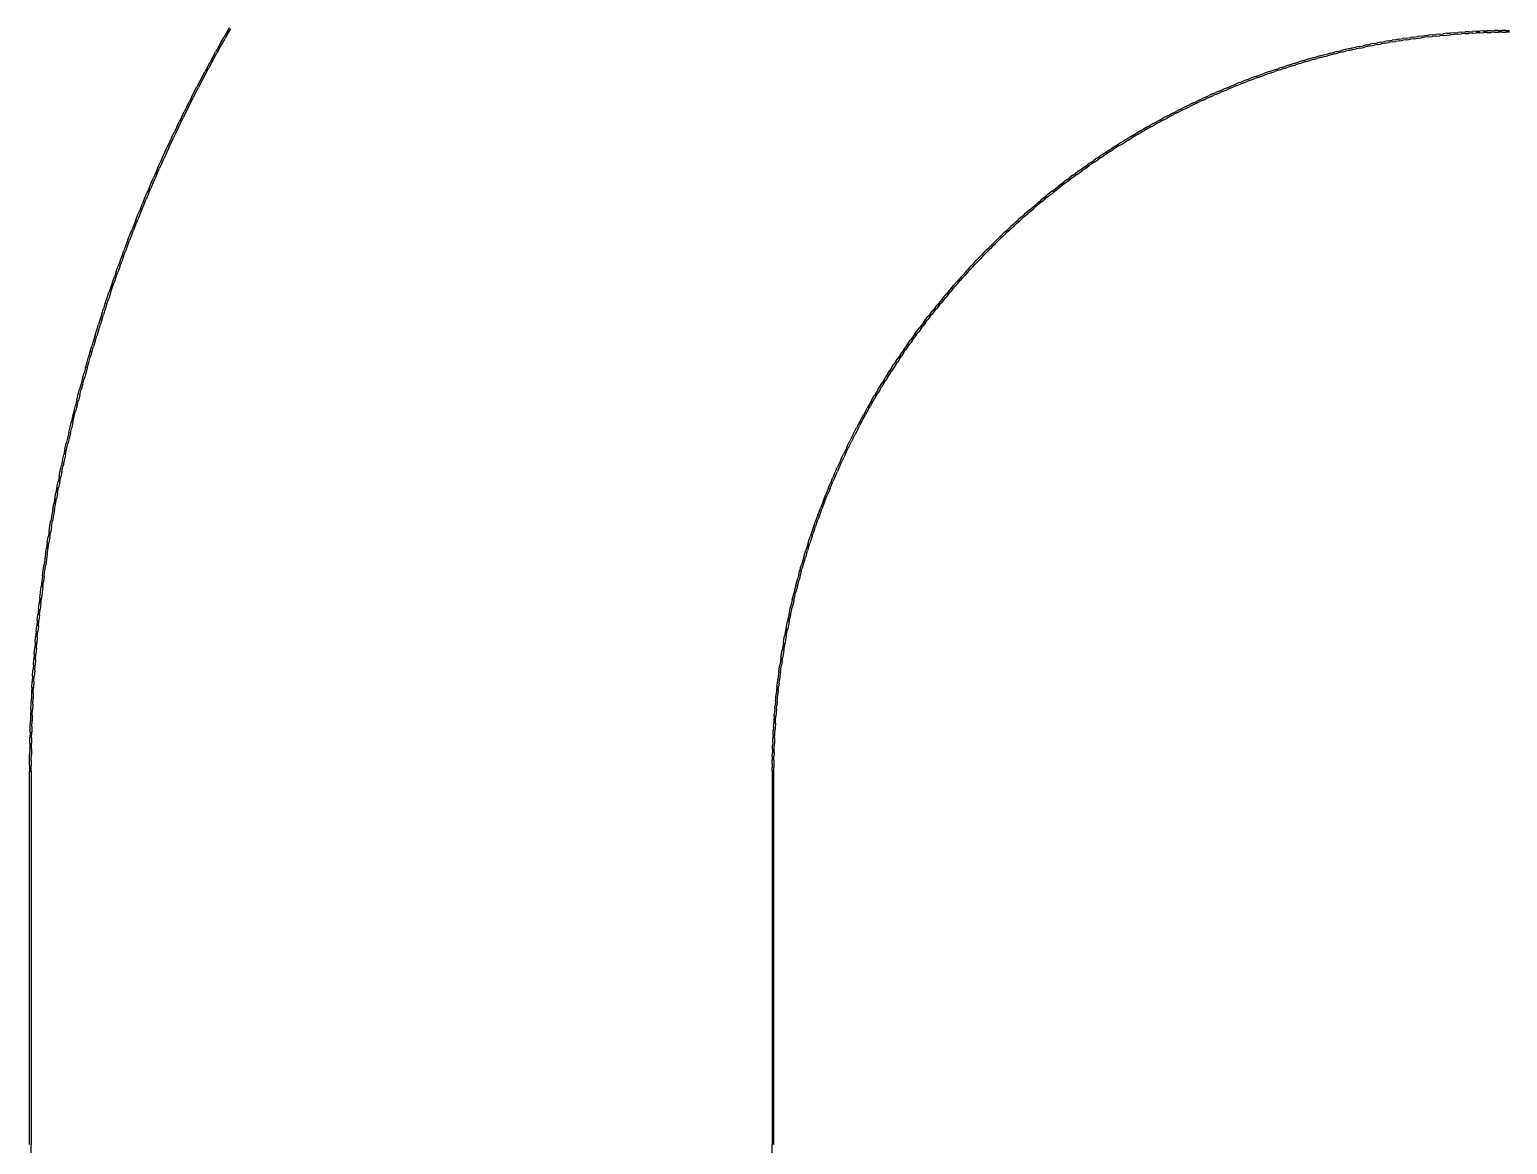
# Model space of a CAD drawing. Header units: metres. Extents: x 2 to 41.4, y 0.9 to 39.
# Drawn here: x 2.025 to 2.723, y 14.698 to 15.224 of the extents above; entities that cross this region are included whole.
import ezdxf

# ---------------------------------------------------------------- set-up
doc = ezdxf.new("R2010")
doc.units = ezdxf.units.M
doc.layers.add('BSA_MATERIAL_SECTION', color=7, linetype='Continuous')

msp = doc.modelspace()

# ---------------------------------------------------------------- linework, layer by layer
at = {"layer": 'BSA_MATERIAL_SECTION'}
for p, q in [((2.11539, 15.21818), (2.1167, 15.22048)), ((2.11609, 15.21778), (2.1174, 15.22008)), ((2.11801, 15.22278), (2.1167, 15.22048)), ((2.1187, 15.22238), (2.1174, 15.22008)), ((2.11934, 15.22507), (2.11801, 15.22278)), ((2.1187, 15.22238), (2.12003, 15.22467)), ((2.67208, 15.21975), (2.6738, 15.22002)), ((2.67552, 15.22027), (2.6738, 15.22002)), ((2.67552, 15.22027), (2.67724, 15.22052)), ((2.67897, 15.22075), (2.67724, 15.22052)), ((2.67907, 15.21996), (2.67735, 15.21973)), ((2.67897, 15.22075), (2.68069, 15.22099)), ((2.67907, 15.21996), (2.68079, 15.22019)), ((2.68242, 15.2212), (2.68069, 15.22099)), ((2.68079, 15.22019), (2.68252, 15.22041)), ((2.68242, 15.2212), (2.68414, 15.22142)), ((2.68424, 15.22062), (2.68252, 15.22041)), ((2.68414, 15.22142), (2.68587, 15.22162)), ((2.68596, 15.22082), (2.68424, 15.22062)), ((2.6876, 15.22182), (2.68587, 15.22162)), ((2.68596, 15.22082), (2.68769, 15.22102)), ((2.6876, 15.22182), (2.68933, 15.222)), ((2.68941, 15.2212), (2.68769, 15.22102)), ((2.69106, 15.22218), (2.68933, 15.222)), ((2.68941, 15.2212), (2.69114, 15.22138)), ((2.69106, 15.22218), (2.69279, 15.22234)), ((2.69287, 15.22155), (2.69114, 15.22138)), ((2.69453, 15.22251), (2.69279, 15.22234)), ((2.69287, 15.22155), (2.6946, 15.22171)), ((2.69453, 15.22251), (2.69626, 15.22265)), ((2.6946, 15.22171), (2.69633, 15.22186)), ((2.69799, 15.2228), (2.69626, 15.22265)), ((2.69806, 15.222), (2.69633, 15.22186)), ((2.69799, 15.2228), (2.69973, 15.22293)), ((2.69979, 15.22213), (2.69806, 15.222)), ((2.70146, 15.22306), (2.69973, 15.22293)), ((2.69979, 15.22213), (2.70152, 15.22226)), ((2.70146, 15.22306), (2.7032, 15.22317)), ((2.70325, 15.22237), (2.70152, 15.22226)), ((2.70493, 15.22328), (2.7032, 15.22317)), ((2.70325, 15.22237), (2.70498, 15.22249)), ((2.70493, 15.22328), (2.70667, 15.22338)), ((2.70672, 15.22258), (2.70498, 15.22249)), ((2.70841, 15.22347), (2.70667, 15.22338)), ((2.70672, 15.22258), (2.70845, 15.22268)), ((2.70841, 15.22347), (2.71015, 15.22355)), ((2.71018, 15.22275), (2.70845, 15.22268)), ((2.71189, 15.22363), (2.71015, 15.22355)), ((2.71018, 15.22275), (2.71192, 15.22283)), ((2.71189, 15.22363), (2.71362, 15.22369)), ((2.71365, 15.22289), (2.71192, 15.22283)), ((2.71536, 15.22375), (2.71362, 15.22369)), ((2.71365, 15.22289), (2.71539, 15.22295)), ((2.71536, 15.22375), (2.7171, 15.22379)), ((2.71712, 15.22299), (2.71539, 15.22295)), ((2.71884, 15.22384), (2.7171, 15.22379)), ((2.71712, 15.22299), (2.71886, 15.22304)), ((2.71884, 15.22384), (2.72058, 15.22386)), ((2.72059, 15.22306), (2.71886, 15.22304)), ((2.72232, 15.22389), (2.72058, 15.22386)), ((2.72059, 15.22306), (2.72233, 15.22309)), ((2.72232, 15.22389), (2.72406, 15.2239)), ((2.72406, 15.2231), (2.72233, 15.22309)), ((2.11154, 15.21124), (2.11281, 15.21356)), ((2.11224, 15.21085), (2.11351, 15.21317)), ((2.1141, 15.21587), (2.11281, 15.21356)), ((2.1148, 15.21548), (2.11351, 15.21317)), ((2.1141, 15.21587), (2.11539, 15.21818)), ((2.1148, 15.21548), (2.11609, 15.21778)), ((2.6397, 15.21315), (2.63802, 15.21272)), ((2.6397, 15.21315), (2.64139, 15.21357)), ((2.64308, 15.21399), (2.64139, 15.21357)), ((2.64158, 15.21279), (2.64327, 15.21321)), ((2.64308, 15.21399), (2.64477, 15.21439)), ((2.64496, 15.21362), (2.64327, 15.21321)), ((2.64646, 15.2148), (2.64477, 15.21439)), ((2.64496, 15.21362), (2.64665, 15.21402)), ((2.64816, 15.21518), (2.64646, 15.2148)), ((2.64834, 15.2144), (2.64665, 15.21402)), ((2.64816, 15.21518), (2.64986, 15.21557)), ((2.64834, 15.2144), (2.65003, 15.21479)), ((2.64986, 15.21557), (2.65156, 15.21594)), ((2.65003, 15.21479), (2.65173, 15.21516)), ((2.65326, 15.21631), (2.65156, 15.21594)), ((2.65342, 15.21552), (2.65173, 15.21516)), ((2.65326, 15.21631), (2.65496, 15.21666)), ((2.65342, 15.21552), (2.65512, 15.21587)), ((2.65667, 15.21701), (2.65496, 15.21666)), ((2.65682, 15.21623), (2.65512, 15.21587)), ((2.65667, 15.21701), (2.65837, 15.21735)), ((2.65853, 15.21656), (2.65682, 15.21623)), ((2.66008, 15.21768), (2.65837, 15.21735)), ((2.65853, 15.21656), (2.66023, 15.2169)), ((2.66008, 15.21768), (2.66179, 15.218)), ((2.66194, 15.21721), (2.66023, 15.2169)), ((2.6635, 15.21832), (2.66179, 15.218)), ((2.66194, 15.21721), (2.66364, 15.21753)), ((2.6635, 15.21832), (2.66521, 15.21862)), ((2.66535, 15.21783), (2.66364, 15.21753)), ((2.66693, 15.21892), (2.66521, 15.21862)), ((2.66535, 15.21783), (2.66706, 15.21813)), ((2.66693, 15.21892), (2.66864, 15.2192)), ((2.66877, 15.21841), (2.66706, 15.21813)), ((2.67036, 15.21949), (2.66864, 15.2192)), ((2.66877, 15.21841), (2.67049, 15.2187)), ((2.67208, 15.21975), (2.67036, 15.21949)), ((2.6722, 15.21896), (2.67049, 15.2187)), ((2.6722, 15.21896), (2.67392, 15.21923)), ((2.67564, 15.21948), (2.67392, 15.21923)), ((2.67564, 15.21948), (2.67735, 15.21973)), ((2.10901, 15.20659), (2.10775, 15.20426)), ((2.10846, 15.20388), (2.10971, 15.20621)), ((2.10901, 15.20659), (2.11026, 15.20892)), ((2.11096, 15.20854), (2.10971, 15.20621)), ((2.11154, 15.21124), (2.11026, 15.20892)), ((2.11224, 15.21085), (2.11096, 15.20854)), ((2.61632, 15.20634), (2.61467, 15.20579)), ((2.61632, 15.20634), (2.61798, 15.20688)), ((2.61822, 15.20612), (2.61657, 15.20558)), ((2.61963, 15.20742), (2.61798, 15.20688)), ((2.61822, 15.20612), (2.61987, 15.20665)), ((2.61963, 15.20742), (2.62129, 15.20793)), ((2.62153, 15.20717), (2.61987, 15.20665)), ((2.62295, 15.20845), (2.62129, 15.20793)), ((2.62153, 15.20717), (2.62319, 15.20769)), ((2.62295, 15.20845), (2.62462, 15.20896)), ((2.62485, 15.20819), (2.62319, 15.20769)), ((2.62628, 15.20946), (2.62462, 15.20896)), ((2.62485, 15.20819), (2.62651, 15.20869)), ((2.62628, 15.20946), (2.62795, 15.20995)), ((2.62818, 15.20918), (2.62651, 15.20869)), ((2.62962, 15.21043), (2.62795, 15.20995)), ((2.62818, 15.20918), (2.62984, 15.20966)), ((2.6313, 15.2109), (2.62962, 15.21043)), ((2.63152, 15.21013), (2.62984, 15.20966)), ((2.6313, 15.2109), (2.63297, 15.21137)), ((2.63152, 15.21013), (2.63319, 15.2106)), ((2.63465, 15.21183), (2.63297, 15.21137)), ((2.63486, 15.21105), (2.63319, 15.2106)), ((2.63465, 15.21183), (2.63633, 15.21228)), ((2.63486, 15.21105), (2.63654, 15.21151)), ((2.63633, 15.21228), (2.63802, 15.21272)), ((2.63654, 15.21151), (2.63822, 15.21194)), ((2.6399, 15.21238), (2.63822, 15.21194)), ((2.64158, 15.21279), (2.6399, 15.21238)), ((2.10527, 15.19958), (2.10405, 15.19724)), ((2.10598, 15.19921), (2.10476, 15.19687)), ((2.10651, 15.20192), (2.10527, 15.19958)), ((2.10722, 15.20155), (2.10598, 15.19921)), ((2.10651, 15.20192), (2.10775, 15.20426)), ((2.10722, 15.20155), (2.10846, 15.20388)), ((2.5967, 15.19923), (2.59508, 15.19858)), ((2.5967, 15.19923), (2.59832, 15.19986)), ((2.59861, 15.19911), (2.59699, 15.19848)), ((2.59994, 15.20049), (2.59832, 15.19986)), ((2.59861, 15.19911), (2.60023, 15.19975)), ((2.59994, 15.20049), (2.60156, 15.20111)), ((2.60185, 15.20036), (2.60023, 15.19975)), ((2.60319, 15.20173), (2.60156, 15.20111)), ((2.60185, 15.20036), (2.60347, 15.20098)), ((2.60482, 15.20233), (2.60319, 15.20173)), ((2.6051, 15.20158), (2.60347, 15.20098)), ((2.60482, 15.20233), (2.60646, 15.20293)), ((2.6051, 15.20158), (2.60673, 15.20218)), ((2.60646, 15.20293), (2.60809, 15.20352)), ((2.60673, 15.20218), (2.60836, 15.20276)), ((2.60973, 15.2041), (2.60809, 15.20352)), ((2.61, 15.20335), (2.60836, 15.20276)), ((2.61138, 15.20467), (2.60973, 15.2041)), ((2.61164, 15.20391), (2.61, 15.20335)), ((2.61138, 15.20467), (2.61302, 15.20524)), ((2.61164, 15.20391), (2.61328, 15.20448)), ((2.61302, 15.20524), (2.61467, 15.20579)), ((2.61493, 15.20503), (2.61328, 15.20448)), ((2.61493, 15.20503), (2.61657, 15.20558)), ((2.10163, 15.19253), (2.10042, 15.19018)), ((2.10114, 15.18981), (2.10234, 15.19217)), ((2.10163, 15.19253), (2.10283, 15.19489)), ((2.10354, 15.19452), (2.10234, 15.19217)), ((2.10283, 15.19489), (2.10405, 15.19724)), ((2.10354, 15.19452), (2.10476, 15.19687)), ((2.58069, 15.19241), (2.57911, 15.19168)), ((2.58069, 15.19241), (2.58228, 15.19312)), ((2.58261, 15.19239), (2.58102, 15.19168)), ((2.58387, 15.19384), (2.58228, 15.19312)), ((2.58261, 15.19239), (2.58419, 15.1931)), ((2.58387, 15.19384), (2.58546, 15.19453)), ((2.58578, 15.1938), (2.58419, 15.1931)), ((2.58705, 15.19523), (2.58546, 15.19453)), ((2.58578, 15.1938), (2.58737, 15.1945)), ((2.58705, 15.19523), (2.58865, 15.19591)), ((2.58897, 15.19518), (2.58737, 15.1945)), ((2.59026, 15.19659), (2.58865, 15.19591)), ((2.58897, 15.19518), (2.59056, 15.19586)), ((2.59026, 15.19659), (2.59186, 15.19726)), ((2.59217, 15.19652), (2.59056, 15.19586)), ((2.59347, 15.19793), (2.59186, 15.19726)), ((2.59217, 15.19652), (2.59377, 15.19719)), ((2.59347, 15.19793), (2.59508, 15.19858)), ((2.59538, 15.19783), (2.59377, 15.19719)), ((2.59538, 15.19783), (2.59699, 15.19848)), ((2.09689, 15.18307), (2.09805, 15.18544)), ((2.09877, 15.18509), (2.0976, 15.18272)), ((2.09924, 15.18781), (2.09805, 15.18544)), ((2.09995, 15.18745), (2.09877, 15.18509)), ((2.09924, 15.18781), (2.10042, 15.19018)), ((2.09995, 15.18745), (2.10114, 15.18981)), ((2.56505, 15.18481), (2.5666, 15.1856)), ((2.56814, 15.18639), (2.5666, 15.1856)), ((2.56696, 15.18488), (2.56851, 15.18567)), ((2.56814, 15.18639), (2.5697, 15.18716)), ((2.57006, 15.18645), (2.56851, 15.18567)), ((2.57126, 15.18794), (2.5697, 15.18716)), ((2.57006, 15.18645), (2.57161, 15.18722)), ((2.57126, 15.18794), (2.57282, 15.1887)), ((2.57161, 15.18722), (2.57317, 15.18798)), ((2.57439, 15.18946), (2.57282, 15.1887)), ((2.57473, 15.18874), (2.57317, 15.18798)), ((2.57439, 15.18946), (2.57596, 15.19021)), ((2.5763, 15.18948), (2.57473, 15.18874)), ((2.57753, 15.19095), (2.57596, 15.19021)), ((2.5763, 15.18948), (2.57787, 15.19023)), ((2.57753, 15.19095), (2.57911, 15.19168)), ((2.57945, 15.19095), (2.57787, 15.19023)), ((2.57945, 15.19095), (2.58102, 15.19168)), ((2.09457, 15.17831), (2.09342, 15.17593)), ((2.09529, 15.17796), (2.09414, 15.17558)), ((2.09457, 15.17831), (2.09572, 15.18069)), ((2.09529, 15.17796), (2.09644, 15.18034)), ((2.09689, 15.18307), (2.09572, 15.18069)), ((2.09644, 15.18034), (2.0976, 15.18272)), ((2.55281, 15.17817), (2.5513, 15.1773)), ((2.55281, 15.17817), (2.55433, 15.17902)), ((2.55472, 15.17832), (2.55321, 15.17747)), ((2.55585, 15.17987), (2.55433, 15.17902)), ((2.55472, 15.17832), (2.55623, 15.17917)), ((2.55585, 15.17987), (2.55737, 15.18071)), ((2.55776, 15.18001), (2.55623, 15.17917)), ((2.5589, 15.18155), (2.55737, 15.18071)), ((2.55776, 15.18001), (2.55928, 15.18084)), ((2.5589, 15.18155), (2.56043, 15.18237)), ((2.56081, 15.18166), (2.55928, 15.18084)), ((2.56196, 15.18319), (2.56043, 15.18237)), ((2.56081, 15.18166), (2.56234, 15.18248)), ((2.56196, 15.18319), (2.5635, 15.184)), ((2.56388, 15.18329), (2.56234, 15.18248)), ((2.56505, 15.18481), (2.5635, 15.184)), ((2.56388, 15.18329), (2.56541, 15.18409)), ((2.56696, 15.18488), (2.56541, 15.18409)), ((2.09116, 15.17114), (2.09004, 15.16874)), ((2.09229, 15.17353), (2.09116, 15.17114)), ((2.09188, 15.1708), (2.09301, 15.17319)), ((2.09229, 15.17353), (2.09342, 15.17593)), ((2.09414, 15.17558), (2.09301, 15.17319)), ((2.54085, 15.17105), (2.53938, 15.17012)), ((2.54085, 15.17105), (2.54233, 15.17196)), ((2.54128, 15.17037), (2.54275, 15.17128)), ((2.54382, 15.17287), (2.54233, 15.17196)), ((2.54423, 15.17219), (2.54275, 15.17128)), ((2.54531, 15.17377), (2.54382, 15.17287)), ((2.54423, 15.17219), (2.54572, 15.17309)), ((2.54531, 15.17377), (2.5468, 15.17467)), ((2.54721, 15.17398), (2.54572, 15.17309)), ((2.5468, 15.17467), (2.5483, 15.17555)), ((2.5487, 15.17486), (2.54721, 15.17398)), ((2.5498, 15.17643), (2.5483, 15.17555)), ((2.5487, 15.17486), (2.5502, 15.17574)), ((2.5498, 15.17643), (2.5513, 15.1773)), ((2.5502, 15.17574), (2.5517, 15.17661)), ((2.55321, 15.17747), (2.5517, 15.17661)), ((2.08784, 15.16393), (2.08893, 15.16634)), ((2.08966, 15.16601), (2.08856, 15.1636)), ((2.08893, 15.16634), (2.09004, 15.16874)), ((2.09077, 15.16841), (2.08966, 15.16601)), ((2.09077, 15.16841), (2.09188, 15.1708)), ((2.52919, 15.16346), (2.53063, 15.16443)), ((2.53207, 15.1654), (2.53063, 15.16443)), ((2.53108, 15.16377), (2.53252, 15.16474)), ((2.53207, 15.1654), (2.53353, 15.16636)), ((2.53252, 15.16474), (2.53397, 15.16569)), ((2.53498, 15.16731), (2.53353, 15.16636)), ((2.53542, 15.16664), (2.53397, 15.16569)), ((2.53498, 15.16731), (2.53645, 15.16826)), ((2.53542, 15.16664), (2.53688, 15.16758)), ((2.53791, 15.1692), (2.53645, 15.16826)), ((2.53834, 15.16852), (2.53688, 15.16758)), ((2.53791, 15.1692), (2.53938, 15.17012)), ((2.53981, 15.16945), (2.53834, 15.16852)), ((2.53981, 15.16945), (2.54128, 15.17037)), ((2.08566, 15.15911), (2.08459, 15.15669)), ((2.08532, 15.15637), (2.08639, 15.15878)), ((2.08566, 15.15911), (2.08674, 15.16152)), ((2.08747, 15.1612), (2.08639, 15.15878)), ((2.08784, 15.16393), (2.08674, 15.16152)), ((2.08747, 15.1612), (2.08856, 15.1636)), ((2.52064, 15.15747), (2.51923, 15.15644)), ((2.52064, 15.15747), (2.52205, 15.15848)), ((2.52111, 15.15682), (2.52252, 15.15783)), ((2.52347, 15.1595), (2.52205, 15.15848)), ((2.52393, 15.15884), (2.52252, 15.15783)), ((2.52347, 15.1595), (2.52489, 15.1605)), ((2.52393, 15.15884), (2.52535, 15.15984)), ((2.52632, 15.16149), (2.52489, 15.1605)), ((2.52677, 15.16084), (2.52535, 15.15984)), ((2.52632, 15.16149), (2.52775, 15.16248)), ((2.5282, 15.16182), (2.52677, 15.16084)), ((2.52919, 15.16346), (2.52775, 15.16248)), ((2.5282, 15.16182), (2.52964, 15.1628)), ((2.53108, 15.16377), (2.52964, 15.1628)), ((2.08143, 15.14941), (2.08247, 15.15184)), ((2.0832, 15.15152), (2.08216, 15.14909)), ((2.08247, 15.15184), (2.08353, 15.15426)), ((2.0832, 15.15152), (2.08426, 15.15394)), ((2.08459, 15.15669), (2.08353, 15.15426)), ((2.08532, 15.15637), (2.08426, 15.15394)), ((2.50953, 15.14909), (2.5109, 15.15016)), ((2.51227, 15.15123), (2.5109, 15.15016)), ((2.51276, 15.15059), (2.51139, 15.14953)), ((2.51227, 15.15123), (2.51366, 15.15228)), ((2.51414, 15.15164), (2.51276, 15.15059)), ((2.51504, 15.15334), (2.51366, 15.15228)), ((2.51414, 15.15164), (2.51552, 15.1527)), ((2.51504, 15.15334), (2.51644, 15.15438)), ((2.51552, 15.1527), (2.51691, 15.15374)), ((2.51783, 15.15542), (2.51644, 15.15438)), ((2.51831, 15.15477), (2.51691, 15.15374)), ((2.51783, 15.15542), (2.51923, 15.15644)), ((2.51971, 15.1558), (2.51831, 15.15477)), ((2.51971, 15.1558), (2.52111, 15.15682)), ((2.07937, 15.14453), (2.07835, 15.14209)), ((2.07908, 15.14178), (2.08011, 15.14422)), ((2.07937, 15.14453), (2.08039, 15.14697)), ((2.08113, 15.14666), (2.08011, 15.14422)), ((2.08143, 15.14941), (2.08039, 15.14697)), ((2.08113, 15.14666), (2.08216, 15.14909)), ((2.50142, 15.14252), (2.50276, 15.14363)), ((2.5041, 15.14474), (2.50276, 15.14363)), ((2.50327, 15.14301), (2.50461, 15.14412)), ((2.5041, 15.14474), (2.50545, 15.14583)), ((2.50595, 15.14521), (2.50461, 15.14412)), ((2.5068, 15.14693), (2.50545, 15.14583)), ((2.50595, 15.14521), (2.5073, 15.1463)), ((2.50816, 15.14801), (2.5068, 15.14693)), ((2.5073, 15.1463), (2.50866, 15.14738)), ((2.50816, 15.14801), (2.50953, 15.14909)), ((2.51002, 15.14846), (2.50866, 15.14738)), ((2.51002, 15.14846), (2.51139, 15.14953)), ((2.07535, 15.13474), (2.07634, 15.13719)), ((2.07708, 15.13689), (2.0761, 15.13444)), ((2.07734, 15.13964), (2.07634, 15.13719)), ((2.07808, 15.13934), (2.07708, 15.13689)), ((2.07734, 15.13964), (2.07835, 15.14209)), ((2.07808, 15.13934), (2.07908, 15.14178)), ((2.49351, 15.13571), (2.49481, 15.13686)), ((2.49534, 15.13625), (2.49404, 15.13511)), ((2.49612, 15.138), (2.49481, 15.13686)), ((2.49534, 15.13625), (2.49665, 15.1374)), ((2.49744, 15.13914), (2.49612, 15.138)), ((2.49796, 15.13853), (2.49665, 15.1374)), ((2.49744, 15.13914), (2.49876, 15.14027)), ((2.49796, 15.13853), (2.49928, 15.13967)), ((2.49876, 15.14027), (2.50009, 15.1414)), ((2.49928, 15.13967), (2.5006, 15.14078)), ((2.50142, 15.14252), (2.50009, 15.1414)), ((2.50193, 15.1419), (2.5006, 15.14078)), ((2.50327, 15.14301), (2.50193, 15.1419)), ((2.07244, 15.12735), (2.0734, 15.12982)), ((2.07318, 15.12707), (2.07415, 15.12953)), ((2.07437, 15.13228), (2.0734, 15.12982)), ((2.07511, 15.13199), (2.07415, 15.12953)), ((2.07535, 15.13474), (2.07437, 15.13228)), ((2.07511, 15.13199), (2.0761, 15.13444)), ((2.4858, 15.12866), (2.48708, 15.12985)), ((2.48762, 15.12927), (2.48635, 15.12808)), ((2.48835, 15.13104), (2.48708, 15.12985)), ((2.48762, 15.12927), (2.48889, 15.13045)), ((2.48963, 15.13221), (2.48835, 15.13104)), ((2.48889, 15.13045), (2.49017, 15.13162)), ((2.48963, 15.13221), (2.49092, 15.13339)), ((2.49145, 15.13279), (2.49017, 15.13162)), ((2.49092, 15.13339), (2.49221, 15.13455)), ((2.49145, 15.13279), (2.49275, 15.13395)), ((2.49351, 15.13571), (2.49221, 15.13455)), ((2.49404, 15.13511), (2.49275, 15.13395)), ((2.07054, 15.12241), (2.06961, 15.11994)), ((2.07129, 15.12213), (2.07036, 15.11965)), ((2.07149, 15.12488), (2.07054, 15.12241)), ((2.07129, 15.12213), (2.07224, 15.1246)), ((2.07149, 15.12488), (2.07244, 15.12735)), ((2.07318, 15.12707), (2.07224, 15.1246)), ((2.47831, 15.12139), (2.47955, 15.12262)), ((2.48079, 15.12384), (2.47955, 15.12262)), ((2.48011, 15.12205), (2.48135, 15.12327)), ((2.48203, 15.12505), (2.48079, 15.12384)), ((2.48259, 15.12448), (2.48135, 15.12327)), ((2.48203, 15.12505), (2.48328, 15.12627)), ((2.48259, 15.12448), (2.48384, 15.12569)), ((2.48328, 15.12627), (2.48454, 15.12746)), ((2.48509, 15.12689), (2.48384, 15.12569)), ((2.4858, 15.12866), (2.48454, 15.12746)), ((2.48509, 15.12689), (2.48635, 15.12808)), ((2.06777, 15.11497), (2.06868, 15.11746)), ((2.06943, 15.11718), (2.06852, 15.1147)), ((2.06868, 15.11746), (2.06961, 15.11994)), ((2.06943, 15.11718), (2.07036, 15.11965)), ((2.47104, 15.1139), (2.47224, 15.11516)), ((2.47344, 15.11642), (2.47224, 15.11516)), ((2.47282, 15.11461), (2.47402, 15.11587)), ((2.47344, 15.11642), (2.47465, 15.11767)), ((2.47523, 15.11712), (2.47402, 15.11587)), ((2.47586, 15.11892), (2.47465, 15.11767)), ((2.47523, 15.11712), (2.47644, 15.11836)), ((2.47709, 15.12016), (2.47586, 15.11892)), ((2.47766, 15.11959), (2.47644, 15.11836)), ((2.47709, 15.12016), (2.47831, 15.12139)), ((2.47766, 15.11959), (2.47888, 15.12083)), ((2.48011, 15.12205), (2.47888, 15.12083)), ((2.06597, 15.11), (2.06508, 15.10751)), ((2.06583, 15.10724), (2.06672, 15.10973)), ((2.06597, 15.11), (2.06686, 15.11249)), ((2.06761, 15.11222), (2.06672, 15.10973)), ((2.06777, 15.11497), (2.06686, 15.11249)), ((2.06761, 15.11222), (2.06852, 15.1147)), ((2.46516, 15.1075), (2.46632, 15.10879)), ((2.46576, 15.10696), (2.46691, 15.10825)), ((2.4675, 15.11007), (2.46632, 15.10879)), ((2.46809, 15.10953), (2.46691, 15.10825)), ((2.4675, 15.11007), (2.46867, 15.11136)), ((2.46809, 15.10953), (2.46926, 15.11082)), ((2.46867, 15.11136), (2.46986, 15.11263)), ((2.47044, 15.11209), (2.46926, 15.11082)), ((2.47104, 15.1139), (2.46986, 15.11263)), ((2.47044, 15.11209), (2.47162, 15.11335)), ((2.47282, 15.11461), (2.47162, 15.11335)), ((2.06333, 15.10251), (2.06248, 15.1)), ((2.06324, 15.09975), (2.06409, 15.10225)), ((2.06421, 15.10501), (2.06333, 15.10251)), ((2.06409, 15.10225), (2.06496, 15.10474)), ((2.06421, 15.10501), (2.06508, 15.10751)), ((2.06583, 15.10724), (2.06496, 15.10474)), ((2.46057, 15.10227), (2.45943, 15.10095)), ((2.46117, 15.10174), (2.46004, 15.10043)), ((2.46057, 15.10227), (2.4617, 15.10359)), ((2.46117, 15.10174), (2.46231, 15.10306)), ((2.4617, 15.10359), (2.46285, 15.10489)), ((2.46345, 15.10436), (2.46231, 15.10306)), ((2.464, 15.1062), (2.46285, 15.10489)), ((2.46345, 15.10436), (2.4646, 15.10567)), ((2.46516, 15.1075), (2.464, 15.1062)), ((2.46576, 15.10696), (2.4646, 15.10567)), ((2.06079, 15.09499), (2.05996, 15.09248)), ((2.06155, 15.09474), (2.06072, 15.09223)), ((2.06079, 15.09499), (2.06163, 15.0975)), ((2.06155, 15.09474), (2.06238, 15.09724)), ((2.06163, 15.0975), (2.06248, 15.1)), ((2.06324, 15.09975), (2.06238, 15.09724)), ((2.45278, 15.0929), (2.45388, 15.09426)), ((2.45497, 15.09561), (2.45388, 15.09426)), ((2.4545, 15.09375), (2.45559, 15.0951)), ((2.45608, 15.09695), (2.45497, 15.09561)), ((2.4567, 15.09644), (2.45559, 15.0951)), ((2.45608, 15.09695), (2.45719, 15.09829)), ((2.4567, 15.09644), (2.4578, 15.09778)), ((2.45719, 15.09829), (2.45831, 15.09962)), ((2.45892, 15.0991), (2.4578, 15.09778)), ((2.45943, 15.10095), (2.45831, 15.09962)), ((2.45892, 15.0991), (2.46004, 15.10043)), ((2.05833, 15.08744), (2.05753, 15.08492)), ((2.05909, 15.0872), (2.05829, 15.08468)), ((2.05914, 15.08996), (2.05833, 15.08744)), ((2.05909, 15.0872), (2.0599, 15.08971)), ((2.05914, 15.08996), (2.05996, 15.09248)), ((2.06072, 15.09223), (2.0599, 15.08971)), ((2.44743, 15.08605), (2.44848, 15.08743)), ((2.44848, 15.08743), (2.44955, 15.08881)), ((2.45018, 15.08831), (2.44911, 15.08694)), ((2.45062, 15.09018), (2.44955, 15.08881)), ((2.45018, 15.08831), (2.45125, 15.08968)), ((2.45062, 15.09018), (2.4517, 15.09154)), ((2.45232, 15.09104), (2.45125, 15.08968)), ((2.45278, 15.0929), (2.4517, 15.09154)), ((2.45232, 15.09104), (2.4534, 15.0924)), ((2.4545, 15.09375), (2.4534, 15.0924)), ((2.05595, 15.07987), (2.05673, 15.0824)), ((2.0575, 15.08216), (2.05672, 15.07963)), ((2.05673, 15.0824), (2.05753, 15.08492)), ((2.0575, 15.08216), (2.05829, 15.08468)), ((2.44326, 15.08047), (2.44224, 15.07907)), ((2.44326, 15.08047), (2.44429, 15.08188)), ((2.44391, 15.08), (2.44493, 15.0814)), ((2.44429, 15.08188), (2.44533, 15.08327)), ((2.44597, 15.08279), (2.44493, 15.0814)), ((2.44637, 15.08467), (2.44533, 15.08327)), ((2.44597, 15.08279), (2.44701, 15.08418)), ((2.44743, 15.08605), (2.44637, 15.08467)), ((2.44806, 15.08556), (2.44701, 15.08418)), ((2.44806, 15.08556), (2.44911, 15.08694)), ((2.05366, 15.07227), (2.05442, 15.0748)), ((2.05518, 15.07734), (2.05442, 15.0748)), ((2.05443, 15.07204), (2.05518, 15.07457)), ((2.05595, 15.07987), (2.05518, 15.07734)), ((2.05594, 15.07711), (2.05518, 15.07457)), ((2.05594, 15.07711), (2.05672, 15.07963)), ((2.43821, 15.07339), (2.43723, 15.07195)), ((2.43921, 15.07481), (2.43821, 15.07339)), ((2.43987, 15.07435), (2.43887, 15.07293)), ((2.43921, 15.07481), (2.44021, 15.07624)), ((2.43987, 15.07435), (2.44086, 15.07578)), ((2.44021, 15.07624), (2.44122, 15.07765)), ((2.44187, 15.07719), (2.44086, 15.07578)), ((2.44224, 15.07907), (2.44122, 15.07765)), ((2.44187, 15.07719), (2.44288, 15.0786)), ((2.44391, 15.08), (2.44288, 15.0786)), ((2.05146, 15.06464), (2.05218, 15.06719)), ((2.05218, 15.06719), (2.05292, 15.06973)), ((2.05223, 15.06442), (2.05295, 15.06697)), ((2.05366, 15.07227), (2.05292, 15.06973)), ((2.05295, 15.06697), (2.05369, 15.0695)), ((2.05443, 15.07204), (2.05369, 15.0695)), ((2.4343, 15.06763), (2.43335, 15.06618)), ((2.43402, 15.06574), (2.43497, 15.06719)), ((2.4343, 15.06763), (2.43527, 15.06908)), ((2.43594, 15.06863), (2.43497, 15.06719)), ((2.43624, 15.07052), (2.43527, 15.06908)), ((2.43594, 15.06863), (2.43691, 15.07007)), ((2.43624, 15.07052), (2.43723, 15.07195)), ((2.43789, 15.0715), (2.43691, 15.07007)), ((2.43789, 15.0715), (2.43887, 15.07293)), ((2.05004, 15.05954), (2.04934, 15.05699)), ((2.05004, 15.05954), (2.05074, 15.06209)), ((2.05011, 15.05678), (2.05081, 15.05933)), ((2.05146, 15.06464), (2.05074, 15.06209)), ((2.05151, 15.06188), (2.05081, 15.05933)), ((2.05223, 15.06442), (2.05151, 15.06188)), ((2.42866, 15.05885), (2.42958, 15.06033)), ((2.43026, 15.0599), (2.42934, 15.05843)), ((2.43051, 15.0618), (2.42958, 15.06033)), ((2.43026, 15.0599), (2.43118, 15.06137)), ((2.43051, 15.0618), (2.43145, 15.06326)), ((2.43118, 15.06137), (2.43212, 15.06283)), ((2.43239, 15.06472), (2.43145, 15.06326)), ((2.43306, 15.06429), (2.43212, 15.06283)), ((2.43239, 15.06472), (2.43335, 15.06618)), ((2.43402, 15.06574), (2.43306, 15.06429)), ((2.04797, 15.05188), (2.04866, 15.05443)), ((2.04934, 15.05699), (2.04866, 15.05443)), ((2.04875, 15.05167), (2.04943, 15.05423)), ((2.05011, 15.05678), (2.04943, 15.05423)), ((2.42504, 15.05291), (2.42416, 15.05141)), ((2.42484, 15.051), (2.42572, 15.0525)), ((2.42593, 15.0544), (2.42504, 15.05291)), ((2.42662, 15.05399), (2.42572, 15.0525)), ((2.42593, 15.0544), (2.42683, 15.05589)), ((2.42662, 15.05399), (2.42752, 15.05547)), ((2.42683, 15.05589), (2.42774, 15.05737)), ((2.42843, 15.05695), (2.42752, 15.05547)), ((2.42866, 15.05885), (2.42774, 15.05737)), ((2.42843, 15.05695), (2.42934, 15.05843)), ((2.04601, 15.04419), (2.04665, 15.04675)), ((2.04731, 15.04931), (2.04665, 15.04675)), ((2.04743, 15.04656), (2.04678, 15.04399)), ((2.04731, 15.04931), (2.04797, 15.05188)), ((2.04743, 15.04656), (2.04809, 15.04911)), ((2.04875, 15.05167), (2.04809, 15.04911)), ((2.41983, 15.04386), (2.42069, 15.04538)), ((2.42154, 15.04689), (2.42069, 15.04538)), ((2.42138, 15.04498), (2.42223, 15.0465)), ((2.42241, 15.0484), (2.42154, 15.04689)), ((2.4231, 15.048), (2.42223, 15.0465)), ((2.42241, 15.0484), (2.42327, 15.04991)), ((2.4231, 15.048), (2.42396, 15.04951)), ((2.42327, 15.04991), (2.42416, 15.05141)), ((2.42484, 15.051), (2.42396, 15.04951)), ((2.04412, 15.03648), (2.04474, 15.03905)), ((2.04536, 15.04162), (2.04474, 15.03905)), ((2.04552, 15.03886), (2.0449, 15.03629)), ((2.04601, 15.04419), (2.04536, 15.04162)), ((2.04552, 15.03886), (2.04614, 15.04143)), ((2.04614, 15.04143), (2.04678, 15.04399)), ((2.41734, 15.03928), (2.41651, 15.03774)), ((2.41804, 15.0389), (2.41722, 15.03737)), ((2.41734, 15.03928), (2.41816, 15.04081)), ((2.41804, 15.0389), (2.41886, 15.04043)), ((2.41816, 15.04081), (2.419, 15.04234)), ((2.41886, 15.04043), (2.4197, 15.04195)), ((2.41983, 15.04386), (2.419, 15.04234)), ((2.42053, 15.04347), (2.4197, 15.04195)), ((2.42138, 15.04498), (2.42053, 15.04347)), ((2.04291, 15.03132), (2.04232, 15.02874)), ((2.04351, 15.0339), (2.04291, 15.03132)), ((2.04351, 15.0339), (2.04412, 15.03648)), ((2.04429, 15.03372), (2.04369, 15.03114)), ((2.04429, 15.03372), (2.0449, 15.03629)), ((2.41332, 15.03156), (2.41254, 15.03)), ((2.41411, 15.03311), (2.41332, 15.03156)), ((2.41403, 15.0312), (2.41482, 15.03275)), ((2.41411, 15.03311), (2.4149, 15.03466)), ((2.41561, 15.03429), (2.41482, 15.03275)), ((2.4149, 15.03466), (2.41571, 15.0362)), ((2.41642, 15.03583), (2.41561, 15.03429)), ((2.41651, 15.03774), (2.41571, 15.0362)), ((2.41642, 15.03583), (2.41722, 15.03737)), ((2.04174, 15.02616), (2.04117, 15.02358)), ((2.04174, 15.02616), (2.04232, 15.02874)), ((2.04196, 15.02341), (2.04252, 15.02599)), ((2.04252, 15.02599), (2.0431, 15.02857)), ((2.04369, 15.03114), (2.0431, 15.02857)), ((2.41025, 15.02532), (2.4095, 15.02375)), ((2.41022, 15.0234), (2.41097, 15.02497)), ((2.41101, 15.02688), (2.41025, 15.02532)), ((2.41097, 15.02497), (2.41173, 15.02653)), ((2.41101, 15.02688), (2.41177, 15.02845)), ((2.41248, 15.02809), (2.41173, 15.02653)), ((2.41177, 15.02845), (2.41254, 15.03)), ((2.41248, 15.02809), (2.41326, 15.02965)), ((2.41403, 15.0312), (2.41326, 15.02965)), ((2.03952, 15.01581), (2.04006, 15.0184)), ((2.04061, 15.02099), (2.04006, 15.0184)), ((2.0403, 15.01565), (2.04085, 15.01824)), ((2.04061, 15.02099), (2.04117, 15.02358)), ((2.04139, 15.02082), (2.04085, 15.01824)), ((2.04196, 15.02341), (2.04139, 15.02082)), ((2.40587, 15.01584), (2.40658, 15.01743)), ((2.4073, 15.01901), (2.40658, 15.01743)), ((2.40803, 15.02059), (2.4073, 15.01901)), ((2.40731, 15.0171), (2.40803, 15.01868)), ((2.40803, 15.02059), (2.40876, 15.02217)), ((2.40803, 15.01868), (2.40875, 15.02026)), ((2.40948, 15.02183), (2.40875, 15.02026)), ((2.40876, 15.02217), (2.4095, 15.02375)), ((2.41022, 15.0234), (2.40948, 15.02183)), ((2.03796, 15.00803), (2.03847, 15.01063)), ((2.03899, 15.01322), (2.03847, 15.01063)), ((2.03925, 15.01047), (2.03874, 15.00788)), ((2.03899, 15.01322), (2.03952, 15.01581)), ((2.03925, 15.01047), (2.03978, 15.01306)), ((2.0403, 15.01565), (2.03978, 15.01306)), ((2.40379, 15.01105), (2.40311, 15.00945)), ((2.40379, 15.01105), (2.40448, 15.01265)), ((2.40385, 15.00914), (2.40453, 15.01074)), ((2.40517, 15.01425), (2.40448, 15.01265)), ((2.40521, 15.01234), (2.40453, 15.01074)), ((2.40517, 15.01425), (2.40587, 15.01584)), ((2.40591, 15.01393), (2.40521, 15.01234)), ((2.40591, 15.01393), (2.4066, 15.01552)), ((2.40731, 15.0171), (2.4066, 15.01552)), ((2.03697, 15.00283), (2.03745, 15.00543)), ((2.03796, 15.00803), (2.03745, 15.00543)), ((2.03824, 15.00528), (2.03775, 15.00268)), ((2.03824, 15.00528), (2.03874, 15.00788)), ((2.40048, 15.00301), (2.40113, 15.00462)), ((2.40178, 15.00624), (2.40113, 15.00462)), ((2.40122, 15.00271), (2.40187, 15.00432)), ((2.40245, 15.00784), (2.40178, 15.00624)), ((2.40252, 15.00593), (2.40187, 15.00432)), ((2.40245, 15.00784), (2.40311, 15.00945)), ((2.40319, 15.00754), (2.40252, 15.00593)), ((2.40319, 15.00754), (2.40385, 15.00914)), ((2.03601, 14.99762), (2.03554, 14.99502)), ((2.03601, 14.99762), (2.03648, 15.00023)), ((2.0368, 14.99748), (2.03633, 14.99488)), ((2.03697, 15.00283), (2.03648, 15.00023)), ((2.0368, 14.99748), (2.03727, 15.00008)), ((2.03727, 15.00008), (2.03775, 15.00268)), ((2.39738, 14.99488), (2.39798, 14.99652)), ((2.39798, 14.99652), (2.3986, 14.99814)), ((2.39921, 14.99977), (2.3986, 14.99814)), ((2.39873, 14.99623), (2.39934, 14.99786)), ((2.39985, 15.00139), (2.39921, 14.99977)), ((2.39996, 14.99948), (2.39934, 14.99786)), ((2.39985, 15.00139), (2.40048, 15.00301)), ((2.40059, 15.0011), (2.39996, 14.99948)), ((2.40059, 15.0011), (2.40122, 15.00271)), ((2.03422, 14.98719), (2.03465, 14.9898)), ((2.03465, 14.9898), (2.0351, 14.99241)), ((2.03544, 14.98967), (2.03501, 14.98706)), ((2.03554, 14.99502), (2.0351, 14.99241)), ((2.03544, 14.98967), (2.03589, 14.99228)), ((2.03633, 14.99488), (2.03589, 14.99228)), ((2.39504, 14.98833), (2.39561, 14.98997)), ((2.39561, 14.98997), (2.39619, 14.99161)), ((2.39579, 14.98807), (2.39636, 14.98971)), ((2.39678, 14.99325), (2.39619, 14.99161)), ((2.39694, 14.99134), (2.39636, 14.98971)), ((2.39738, 14.99488), (2.39678, 14.99325)), ((2.39694, 14.99134), (2.39753, 14.99298)), ((2.39813, 14.99461), (2.39753, 14.99298)), ((2.39813, 14.99461), (2.39873, 14.99623)), ((2.03339, 14.98197), (2.03379, 14.98458)), ((2.03422, 14.98719), (2.03379, 14.98458)), ((2.03458, 14.98445), (2.03418, 14.98184)), ((2.03458, 14.98445), (2.03501, 14.98706)), ((2.39283, 14.98173), (2.39336, 14.98339)), ((2.39336, 14.98339), (2.39392, 14.98503)), ((2.39412, 14.98313), (2.39359, 14.98148)), ((2.39447, 14.98668), (2.39392, 14.98503)), ((2.39467, 14.98478), (2.39412, 14.98313)), ((2.39504, 14.98833), (2.39447, 14.98668)), ((2.39467, 14.98478), (2.39523, 14.98643)), ((2.39579, 14.98807), (2.39523, 14.98643)), ((2.03259, 14.97673), (2.0322, 14.97412)), ((2.03259, 14.97673), (2.03298, 14.97935)), ((2.03339, 14.98197), (2.03298, 14.97935)), ((2.03338, 14.97662), (2.03299, 14.974)), ((2.03338, 14.97662), (2.03377, 14.97923)), ((2.03377, 14.97923), (2.03418, 14.98184)), ((2.39075, 14.97509), (2.39125, 14.97675)), ((2.39125, 14.97675), (2.39177, 14.97841)), ((2.39202, 14.97652), (2.39151, 14.97486)), ((2.39229, 14.98007), (2.39177, 14.97841)), ((2.39202, 14.97652), (2.39253, 14.97818)), ((2.39283, 14.98173), (2.39229, 14.98007)), ((2.39305, 14.97983), (2.39253, 14.97818)), ((2.39305, 14.97983), (2.39359, 14.98148)), ((2.03112, 14.96625), (2.03146, 14.96888)), ((2.03146, 14.96888), (2.03183, 14.9715)), ((2.0322, 14.97412), (2.03183, 14.9715)), ((2.03191, 14.96615), (2.03226, 14.96877)), ((2.03226, 14.96877), (2.03263, 14.97138)), ((2.03299, 14.974), (2.03263, 14.97138)), ((2.38927, 14.97008), (2.3888, 14.96841)), ((2.38927, 14.97008), (2.38976, 14.97175)), ((2.38957, 14.96819), (2.39004, 14.96986)), ((2.39025, 14.97342), (2.38976, 14.97175)), ((2.39053, 14.97153), (2.39004, 14.96986)), ((2.39075, 14.97509), (2.39025, 14.97342)), ((2.39053, 14.97153), (2.39101, 14.9732)), ((2.39101, 14.9732), (2.39151, 14.97486)), ((2.03077, 14.96363), (2.03044, 14.961)), ((2.03112, 14.96625), (2.03077, 14.96363)), ((2.03123, 14.9609), (2.03156, 14.96353)), ((2.03191, 14.96615), (2.03156, 14.96353)), ((2.38699, 14.96169), (2.38655, 14.96)), ((2.38699, 14.96169), (2.38743, 14.96337)), ((2.38743, 14.96337), (2.38788, 14.96505)), ((2.38777, 14.96149), (2.3882, 14.96317)), ((2.38833, 14.96673), (2.38788, 14.96505)), ((2.3882, 14.96317), (2.38865, 14.96484)), ((2.38833, 14.96673), (2.3888, 14.96841)), ((2.38911, 14.96652), (2.38865, 14.96484)), ((2.38957, 14.96819), (2.38911, 14.96652)), ((2.0298, 14.95575), (2.02949, 14.95312)), ((2.0298, 14.95575), (2.03011, 14.95838)), ((2.03011, 14.95838), (2.03044, 14.961)), ((2.03029, 14.95303), (2.0306, 14.95566)), ((2.0309, 14.95828), (2.0306, 14.95566)), ((2.03123, 14.9609), (2.0309, 14.95828)), ((2.38531, 14.95493), (2.38491, 14.95324)), ((2.38531, 14.95493), (2.38572, 14.95663)), ((2.38609, 14.95475), (2.38569, 14.95306)), ((2.38572, 14.95663), (2.38614, 14.95832)), ((2.38609, 14.95475), (2.38649, 14.95644)), ((2.38655, 14.96), (2.38614, 14.95832)), ((2.38649, 14.95644), (2.38691, 14.95812)), ((2.38733, 14.95981), (2.38691, 14.95812)), ((2.38777, 14.96149), (2.38733, 14.95981)), ((2.02864, 14.94523), (2.02891, 14.94786)), ((2.0292, 14.95049), (2.02891, 14.94786)), ((2.0292, 14.95049), (2.02949, 14.95312)), ((2.02971, 14.94778), (2.02944, 14.94515)), ((2.02971, 14.94778), (2.03, 14.9504)), ((2.03029, 14.95303), (2.03, 14.9504)), ((2.38377, 14.94815), (2.3834, 14.94645)), ((2.38377, 14.94815), (2.38414, 14.94985)), ((2.38414, 14.94985), (2.38452, 14.95155)), ((2.38455, 14.94798), (2.38418, 14.94628)), ((2.38491, 14.95324), (2.38452, 14.95155)), ((2.38455, 14.94798), (2.38492, 14.94968)), ((2.38492, 14.94968), (2.3853, 14.95137)), ((2.38569, 14.95306), (2.3853, 14.95137)), ((2.02813, 14.93996), (2.02837, 14.9426)), ((2.02864, 14.94523), (2.02837, 14.9426)), ((2.02917, 14.94252), (2.02892, 14.93989)), ((2.02917, 14.94252), (2.02944, 14.94515)), ((2.38236, 14.94133), (2.38203, 14.93963)), ((2.38236, 14.94133), (2.3827, 14.94304)), ((2.3827, 14.94304), (2.38305, 14.94474)), ((2.38281, 14.93948), (2.38315, 14.94118)), ((2.3834, 14.94645), (2.38305, 14.94474)), ((2.38348, 14.94288), (2.38315, 14.94118)), ((2.38383, 14.94458), (2.38348, 14.94288)), ((2.38383, 14.94458), (2.38418, 14.94628)), ((2.02765, 14.93469), (2.02742, 14.93206)), ((2.02765, 14.93469), (2.02788, 14.93733)), ((2.02813, 14.93996), (2.02788, 14.93733)), ((2.02821, 14.93199), (2.02844, 14.93462)), ((2.02867, 14.93726), (2.02844, 14.93462)), ((2.02867, 14.93726), (2.02892, 14.93989)), ((2.38109, 14.93449), (2.38079, 14.93278)), ((2.38109, 14.93449), (2.38139, 14.93621)), ((2.38139, 14.93621), (2.38171, 14.93792)), ((2.38158, 14.93264), (2.38188, 14.93435)), ((2.38203, 14.93963), (2.38171, 14.93792)), ((2.38218, 14.93606), (2.38188, 14.93435)), ((2.38249, 14.93777), (2.38218, 14.93606)), ((2.38249, 14.93777), (2.38281, 14.93948)), ((2.02681, 14.92414), (2.027, 14.92678)), ((2.02721, 14.92942), (2.027, 14.92678)), ((2.02721, 14.92942), (2.02742, 14.93206)), ((2.0278, 14.92672), (2.02761, 14.92408)), ((2.0278, 14.92672), (2.028, 14.92935)), ((2.02821, 14.93199), (2.028, 14.92935)), ((2.37995, 14.92763), (2.37968, 14.92591)), ((2.37995, 14.92763), (2.38022, 14.92935)), ((2.38022, 14.92935), (2.3805, 14.93106)), ((2.38048, 14.92579), (2.38074, 14.9275)), ((2.38079, 14.93278), (2.3805, 14.93106)), ((2.38101, 14.92922), (2.38074, 14.9275)), ((2.38129, 14.93093), (2.38101, 14.92922)), ((2.38129, 14.93093), (2.38158, 14.93264)), ((2.02645, 14.91886), (2.02662, 14.9215)), ((2.02681, 14.92414), (2.02662, 14.9215)), ((2.02742, 14.92145), (2.02725, 14.91881)), ((2.02742, 14.92145), (2.02761, 14.92408)), ((2.37895, 14.92074), (2.37872, 14.91902)), ((2.37895, 14.92074), (2.37918, 14.92246)), ((2.37918, 14.92246), (2.37943, 14.92419)), ((2.37968, 14.92591), (2.37943, 14.92419)), ((2.37974, 14.92063), (2.37951, 14.91891)), ((2.37974, 14.92063), (2.37998, 14.92235)), ((2.37998, 14.92235), (2.38023, 14.92407)), ((2.38048, 14.92579), (2.38023, 14.92407)), ((2.02613, 14.91358), (2.02598, 14.91094)), ((2.02613, 14.91358), (2.02628, 14.91622)), ((2.02645, 14.91886), (2.02628, 14.91622)), ((2.02678, 14.91089), (2.02693, 14.91353)), ((2.02708, 14.91617), (2.02693, 14.91353)), ((2.02708, 14.91617), (2.02725, 14.91881)), ((2.37809, 14.91383), (2.37789, 14.91211)), ((2.37809, 14.91383), (2.37829, 14.91556)), ((2.37829, 14.91556), (2.3785, 14.91729)), ((2.37872, 14.91902), (2.3785, 14.91729)), ((2.37869, 14.91202), (2.37888, 14.91374)), ((2.37908, 14.91547), (2.37888, 14.91374)), ((2.37908, 14.91547), (2.3793, 14.91719)), ((2.37951, 14.91891), (2.3793, 14.91719)), ((2.02561, 14.90301), (2.02572, 14.90565)), ((2.02572, 14.90565), (2.02585, 14.90829)), ((2.02598, 14.91094), (2.02585, 14.90829)), ((2.02652, 14.90561), (2.02665, 14.90825)), ((2.02678, 14.91089), (2.02665, 14.90825)), ((2.37736, 14.90691), (2.3772, 14.90518)), ((2.37736, 14.90691), (2.37753, 14.90865)), ((2.37753, 14.90865), (2.37771, 14.91038)), ((2.37789, 14.91211), (2.37771, 14.91038)), ((2.37816, 14.90684), (2.378, 14.90511)), ((2.37816, 14.90684), (2.37832, 14.90857)), ((2.37832, 14.90857), (2.37851, 14.91029)), ((2.37869, 14.91202), (2.37851, 14.91029)), ((2.0255, 14.90036), (2.02541, 14.89772)), ((2.02561, 14.90301), (2.0255, 14.90036)), ((2.0263, 14.90033), (2.02621, 14.89769)), ((2.0263, 14.90033), (2.02641, 14.90297)), ((2.02652, 14.90561), (2.02641, 14.90297)), ((2.37678, 14.89998), (2.37665, 14.89824)), ((2.37678, 14.89998), (2.37691, 14.90171)), ((2.37705, 14.90345), (2.37691, 14.90171)), ((2.37705, 14.90345), (2.3772, 14.90518)), ((2.37745, 14.89819), (2.37757, 14.89992)), ((2.3777, 14.90165), (2.37757, 14.89992)), ((2.37785, 14.90338), (2.3777, 14.90165)), ((2.37785, 14.90338), (2.378, 14.90511)), ((2.02525, 14.89243), (2.02518, 14.88978)), ((2.02525, 14.89243), (2.02532, 14.89507)), ((2.02532, 14.89507), (2.02541, 14.89772)), ((2.02598, 14.88976), (2.02605, 14.89241)), ((2.02612, 14.89505), (2.02605, 14.89241)), ((2.02612, 14.89505), (2.02621, 14.89769)), ((2.37623, 14.8913), (2.37633, 14.89303)), ((2.37642, 14.89477), (2.37633, 14.89303)), ((2.37642, 14.89477), (2.37653, 14.89651)), ((2.37665, 14.89824), (2.37653, 14.89651)), ((2.37703, 14.89126), (2.37713, 14.89299)), ((2.37722, 14.89472), (2.37713, 14.89299)), ((2.37733, 14.89646), (2.37722, 14.89472)), ((2.37733, 14.89646), (2.37745, 14.89819)), ((2.02513, 14.88714), (2.02508, 14.88449)), ((2.02513, 14.88714), (2.02518, 14.88978)), ((2.02588, 14.88448), (2.02593, 14.88712)), ((2.02598, 14.88976), (2.02593, 14.88712)), ((2.37596, 14.88434), (2.37602, 14.88608)), ((2.37608, 14.88782), (2.37602, 14.88608)), ((2.37608, 14.88782), (2.37615, 14.88956)), ((2.37623, 14.8913), (2.37615, 14.88956)), ((2.37676, 14.88432), (2.37682, 14.88605)), ((2.37688, 14.88779), (2.37682, 14.88605)), ((2.37695, 14.88952), (2.37688, 14.88779)), ((2.37695, 14.88952), (2.37703, 14.89126)), ((2.02501, 14.87655), (2.02502, 14.8792)), ((2.02502, 14.8792), (2.02505, 14.88184)), ((2.02508, 14.88449), (2.02505, 14.88184)), ((2.02582, 14.87919), (2.02581, 14.87655)), ((2.02582, 14.87919), (2.02585, 14.88184)), ((2.02588, 14.88448), (2.02585, 14.88184)), ((2.37582, 14.87739), (2.37584, 14.87913)), ((2.37587, 14.88087), (2.37584, 14.87913)), ((2.37587, 14.88087), (2.37591, 14.8826)), ((2.37596, 14.88434), (2.37591, 14.8826)), ((2.37664, 14.87911), (2.37662, 14.87738)), ((2.37664, 14.87911), (2.37667, 14.88085)), ((2.37671, 14.88258), (2.37667, 14.88085)), ((2.37671, 14.88258), (2.37676, 14.88432)), ((2.02501, 14.87655), (2.025, 14.87391)), ((2.025, 14.87391), (2.0254, 14.87391)), ((2.025, 14.69761), (2.025, 14.87391)), ((2.025, 14.87391), (2.0254, 14.87391)), ((2.0258, 14.87391), (2.0254, 14.87391)), ((2.0258, 14.87391), (2.0254, 14.87391)), ((2.0258, 14.87391), (2.02581, 14.87655)), ((2.0258, 14.87391), (2.0258, 14.69761)), ((2.3758, 14.87391), (2.37581, 14.87565)), ((2.3762, 14.87391), (2.3758, 14.87391)), ((2.3758, 14.87391), (2.3758, 14.69761)), ((2.3762, 14.87391), (2.3758, 14.87391)), ((2.37582, 14.87739), (2.37581, 14.87565)), ((2.3762, 14.87391), (2.3766, 14.87391)), ((2.3762, 14.87391), (2.3766, 14.87391)), ((2.3766, 14.87391), (2.37661, 14.87564)), ((2.3766, 14.69761), (2.3766, 14.87391)), ((2.37662, 14.87738), (2.37661, 14.87564)), ((2.0258, 14.52131), (2.0258, 14.69761)), ((2.3758, 14.52131), (2.3758, 14.69761))]:
    msp.add_line(p, q, dxfattribs=at)

doc.saveas('drawing.dxf')
